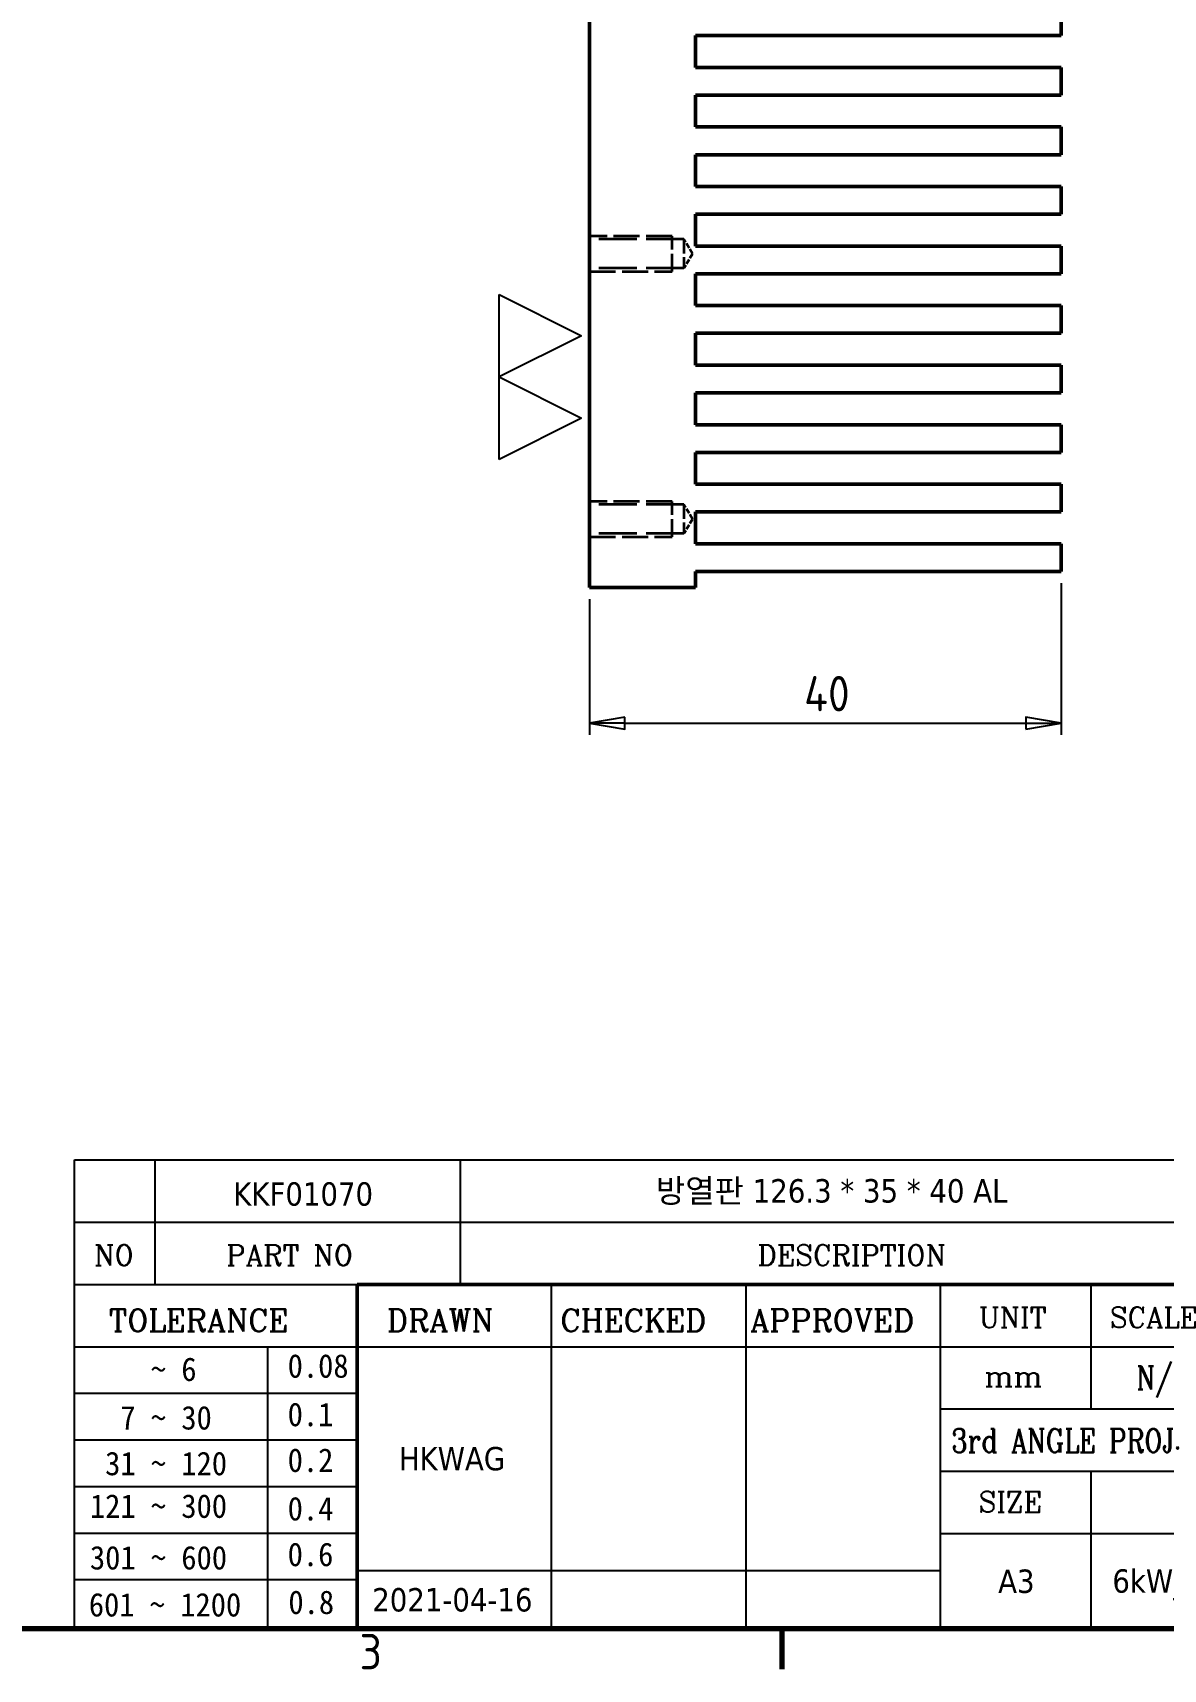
# Model space of a CAD drawing. Header units: millimetres. Extents: x 0 to 420, y 0 to 297.
# Drawn here: x 216.4 to 312.4, y 6.6 to 145.4 of the extents above; entities that cross this region are included whole.
import ezdxf
from ezdxf.enums import TextEntityAlignment as Align

# ---------------------------------------------------------------- set-up
doc = ezdxf.new("R2010")
doc.units = ezdxf.units.MM
doc.linetypes.add('DASHED', pattern=[0.2067, 0.1654, -0.0413])
doc.layers.get('0').update_dxf_attribs({"lineweight": 25})
for name, color, linetype, lineweight in [('가려진 것(ISO)', 5, 'DASHED', 35), ('가시적인 것(ISO)', 7, 'Continuous', 50), ('경계(ISO)', 7, 'Continuous', 70), ('스케치 형상(ISO)', 7, 'Continuous', 25), ('제목(ISO)', 5, 'Continuous', 50), ('치수(ISO)', 7, 'Continuous', 25)]:
    doc.layers.add(name, color=color, linetype=linetype, lineweight=lineweight)
doc.styles.add('HAN_291', font='')
doc.styles.add('ISO ProportionalPSTEK', font='isocp.shx')
doc.styles.add('RC_284', font='ROMANC.shx')
doc.styles.add('RC_287', font='ROMANC.shx')
doc.styles.add('텍스트 스타일333', font='ROMANC.shx', dxfattribs={"width": 0.800000011920929})
doc.styles.add('텍스트 스타일359', font='tahoma.ttf')
doc.styles.get('HAN_291').set_extended_font_data('GulimChe')
doc.dimstyles.new('PSTEK', dxfattribs={"dimtxt": 3, "dimasz": 3, "dimexe": 1, "dimexo": 1, "dimgap": 1, "dimtad": 1, "dimrnd": 1e-08, "dimdsep": 46, "dimtxsty": 'ISO ProportionalPSTEK', "dimblk": 'Filled-1', "dimcen": 0.09, "dimdle": 10, "dimclrd": 3, "dimclre": 3, "dimclrt": 1, "dimadec": 1, "dimazin": 2, "dimtfac": 1, "dimtmove": 0, "dimatfit": 3, "dimfxl": 0, "dimtolj": 1, "dimlwd": -1, "dimlwe": -1, "dimarcsym": 0})

# ---------------------------------------------------------------- blocks, each defined once
blk = doc.blocks.new('경계 Default Border')
at = {"layer": '경계(ISO)'}
blk.add_line((280, 10), (280, 6.599999666213989), dxfattribs=at)
at = {"layer": '경계(ISO)', "flags": 128}
blk.add_lwpolyline([(10, 10), (10, 287.0000076293945), (410, 287.0000076293945), (410, 10), (10, 10)], dxfattribs=at)
at = {"layer": '경계(ISO)', "color": 1, "insert": (244.1685395229535, 6.57139439638704), "char_height": 3.00000011920929, "attachment_point": 7, "style": 'ISO ProportionalPSTEK'}
blk.add_mtext('3', dxfattribs=at)
blk = doc.blocks.new('제목 블록 PSTEK')
at = {"color": 180}
for p, q in [((182.475792979055, 11.79100474011392), (182.4757929790549, 51.56524660363496)), ((182.4757929790549, 51.56524660363496), (372.4757929537551, 51.56524660363496)), ((189.2651435055721, 51.56524660363496), (189.2651435055722, 41.00524660363494)), ((215.2152739891528, 41.00524660363494), (215.2152739891528, 51.56524660363496)), ((182.475792979055, 46.2852466036349), (372.4757929537551, 46.28524660363492)), ((182.475792979055, 41.00524660363493), (206.451475290024, 41.00524660363493)), ((222.9401812389276, 11.79100474011392), (222.9401812389276, 41.00524660363494)), ((239.4288871878316, 11.79100474011392), (239.4288871878316, 41.00524660363494)), ((255.9175931367356, 11.79100474011392), (255.9175931367356, 41.00524660363494)), ((268.6918866058747, 41.00524660363494), (268.6918866058747, 30.44524660363498)), ((182.475792979055, 35.72524660363497), (206.451475290024, 35.72524660363497)), ((198.8621818849491, 12.02524660363491), (198.8621818849491, 35.72524660363497)), ((206.451475290024, 35.72524660363497), (372.4757929537551, 35.72524660363497)), ((182.475792979055, 31.77524660363492), (206.451475290024, 31.77524660363492)), ((255.917593136736, 30.44524660363498), (372.4757929537552, 30.44524660363501)), ((182.475792979055, 27.82524660363487), (206.451475290024, 27.82524660363487)), ((255.9175931367359, 25.16524660363502), (372.4757929537552, 25.165246603635)), ((268.6918866058744, 25.16524660363502), (268.6918866058744, 11.79100474011392)), ((182.475792979055, 23.87524660363505), (206.451475290024, 23.87524660363505)), ((182.475792979055, 19.92524660363478), (206.451475290024, 19.92524660363478)), ((255.9175931367359, 19.88524660363481), (310.0881549537553, 19.88524660363481)), ((206.451475290024, 16.74100474011396), (255.9175931367359, 16.74100474011396)), ((182.475792979055, 15.97524660363496), (206.451475290024, 15.97524660363496)), ((182.475792979055, 11.79100474011392), (372.4757929537551, 11.79100474011389))]:
    blk.add_line(p, q, dxfattribs=at)
at = {"color": 7, "linetype": 'Continuous', "lineweight": 25}
blk.add_line((182.4771903250938, 46.27967054998719), (231.7273669611342, 46.27967054998717), dxfattribs=at)
at = {"color": 7, "lineweight": 50}
for p, q in [((206.4514752900237, 11.79100474011392), (206.4514752900237, 41.00524660363494)), ((206.451475290024, 41.00524660363494), (372.4757929537551, 41.00524660363496))]:
    blk.add_line(p, q, dxfattribs=at)
at = {"color": 7}
for s, height, style, p in [('NO', 1.742399930953979, 'RC_284', (184.135398793432, 42.62317362549192)), ('PART NO', 1.742399930953979, 'RC_284', (195.3359407378685, 42.62317362549192)), ('DESCRIPTION', 1.742399930953979, 'RC_284', (240.4025565652523, 42.62317362549192)), (' TOLERANCE', 1.899999976158142, 'RC_287', (184.0872874387979, 37.00893196870329)), ('DRAWN', 1.899999976158142, 'RC_287', (208.9766620976279, 37.00893196870329)), ('CHECKED', 1.899999976158142, 'RC_287', (223.6856844514997, 37.00893196870329)), ('APPROVED', 1.899999976158142, 'RC_287', (239.7795453577791, 37.00893196870329)), ('UNIT', 1.742399930953979, 'RC_284', (259.1652673287452, 37.34317362549218)), ('SCALE', 1.742399930953979, 'RC_284', (270.2934779252897, 37.34317362549218)), ('    ~ 6', 2.000000029802322, 'HAN_291', (183.7721304966814, 32.8176515608431)), ('0.08', 2.000000029802322, 'HAN_291', (200.5467345600617, 33.09873600004101)), ('mm', 1.742399930953979, 'RC_284', (259.6505418159997, 32.3543089683787)), ('  7 ~ 30', 2.000000029802322, 'HAN_291', (183.7721304966814, 28.70538114822415)), ('0.1', 2.000000029802322, 'HAN_291', (200.5467345600617, 28.98646558742206)), (' 31 ~ 120', 2.000000029802322, 'HAN_291', (183.7721304966814, 24.82628181916237)), ('0.2', 2.000000029802322, 'HAN_291', (200.5467345600617, 25.10736625836028)), ('121 ~ 300', 2.000000029802322, 'HAN_291', (183.7721304966814, 21.21401206133254)), ('0.4', 2.000000029802322, 'HAN_291', (200.5467345600617, 20.99509650053045)), ('SIZE', 1.742399930953979, 'RC_284', (259.1652673287452, 21.69497768947366)), ('301 ~ 600', 2.000000029802322, 'HAN_291', (183.7721304966814, 16.83491273227077)), ('0.6', 2.000000029802322, 'HAN_291', (200.5467345600617, 17.11599717146868)), ('601 ~ 1200', 2.000000029802322, 'HAN_291', (183.6802025156883, 12.84759660881125)), ('0.8', 2.000000029802322, 'HAN_291', (200.6097246063884, 13.05732192299702))]:
    blk.add_text(s, height=height, dxfattribs=dict(at, style=style)).set_placement(p)
at = {"color": 7, "style": '텍스트 스타일333', "width": 0.7999999523162842}
blk.add_text('N/S', height=2.000000029802322, dxfattribs=at).set_placement((274.7838860285014, 33.08524660363496), align=Align.MIDDLE_CENTER)
blk.add_text('3rd ANGLE PROJ.', height=2.000000029802322, dxfattribs=at).set_placement((256.8430306642954, 26.76148381654429))
at = {"layer": '제목(ISO)', "color": 7, "style": '텍스트 스타일359'}
for tag, p in [('설명_001', (231.7880282644415, 47.95601838655308)), ('재질_001', (290.6415915397741, 47.93372118353429)), ('질량\\P3;_001', (350.3491844443128, 48.17078166006607)), ('부품_번호_001', (195.9357097096036, 47.6891830952914)), ("3._Q'TY_001", (312.7118730373913, 47.93039168245939)), ('1._MODEL_NAME_001', (332.1084007889927, 37.37372118353427)), ('제목_001', (337.2083229939283, 32.15490198853278)), ('부품_번호_001', (334.5949499628355, 26.81438708374928)), ('설계자_001', (209.9799229420091, 25.24293205220372)), ('프로젝트_001', (279.0626924124398, 18.26390820647343)), ('시트_크기_001', (260.8197823919067, 14.84660025177366)), ('프로젝트_002', (270.5071966424925, 14.86904493464845)), ('작성_날짜_001', (207.7211894128072, 13.27447932001324)), ('프로젝트_003', (286.7996442042874, 11.47418166282347))]:
    blk.add_attdef(tag, p, '', height=1.983050853013992, dxfattribs=at)
for tag, p in [('4._COLOR', (327.6805273250926, 48.92524660363493)), ('점검자', (231.1845342133799, 26.23312567187446)), ('엔지니어링_승인자', (247.673240162284, 26.23312567187446)), ('점검_날짜', (231.1845342133799, 14.26600474011394)), ('엔지니어링_승인_날짜', (247.673240162284, 14.26600474011394))]:
    blk.add_attdef(tag, text='', height=1.983050853013992, dxfattribs=at).set_placement(p, align=Align.MIDDLE_CENTER)
blk = doc.blocks.new('Filled-1')
at = {"color": 0}
for p, q in [((0, 0), (-1, 0.1666666666666667)), ((-1, 0.1666666666666667), (-1, -0.1666666666666667)), ((-1, 0), (0, 0)), ((-1, -0.1666666666666667), (0, 0))]:
    blk.add_line(p, q, dxfattribs=at)
at = {"color": 0, "flags": 128}
blk.add_lwpolyline([(-1, -0.1666666666666667), (0, 0), (-1, 0.1666666666666667), (-1, -0.1666666666666667)], dxfattribs=at)
at = {"color": 0}
blk.add_solid([(-1, -0.1666666666666667), (0, 0), (-1, 0.1666666666666667), (-1, -0.1666666666666667)], dxfattribs=at)
blk = doc.blocks.new('*D22')
at = {"layer": 'Defpoints', "color": 0, "transparency": 16777216}
for p in [(303.68200095089, 99.67945617220619), (263.68200095089, 98.32945617220619), (303.68200095089, 86.81977536341611)]:
    blk.add_point(p, dxfattribs=at)
at = {"layer": '치수(ISO)', "color": 3, "transparency": 16777216}
for p, q in [((303.68200095089, 98.67945617220619), (303.68200095089, 85.81977536341611)), ((263.68200095089, 97.32945617220619), (263.68200095089, 85.81977536341611)), ((266.68200095089, 86.81977536341611), (300.68200095089, 86.81977536341611))]:
    blk.add_line(p, q, dxfattribs=at)
at = {"layer": '치수(ISO)', "color": 3, "transparency": 16777216, "xscale": 3, "yscale": 3, "zscale": 3, "rotation": 180}
blk.add_blockref('Filled-1', (263.68200095089, 86.81977536341611), dxfattribs=at)
at = {"layer": '치수(ISO)', "color": 3, "transparency": 16777216, "xscale": 3, "yscale": 3, "zscale": 3}
blk.add_blockref('Filled-1', (303.68200095089, 86.81977536341611), dxfattribs=at)
at = {"layer": '치수(ISO)', "color": 1, "transparency": 16777216, "insert": (281.8808198485278, 90.81977536341611), "char_height": 3, "attachment_point": 1, "style": 'ISO ProportionalPSTEK'}
blk.add_mtext('\\A1;40', dxfattribs=at)
blk = doc.blocks.new('다듬질2')
at = {"layer": '스케치 형상(ISO)'}
for p, q in [((-7.000000000000006, 3.500000000000014), (0, 3.500000000000014)), ((-3.500000000000005, -3.499999999999979), (-7.000000000000006, 3.500000000000014)), ((0, 3.500000000000014), (-3.500000000000005, -3.499999999999979)), ((0, 3.500000000000014), (7.000000000000006, 3.500000000000014)), ((3.499999999999996, -3.499999999999979), (0, 3.500000000000014)), ((7.000000000000006, 3.500000000000014), (3.499999999999996, -3.499999999999979))]:
    blk.add_line(p, q, dxfattribs=at)

msp = doc.modelspace()

# ---------------------------------------------------------------- linework, layer by layer
at = {"layer": '가려진 것(ISO)', "ltscale": 13.33277606964111}
for p, q in [((270.6820009508856, 128.1294561722062), (263.6820009508856, 128.1294561722062)), ((263.6820009508856, 125.1294561722062), (270.6820009508856, 125.1294561722062)), ((270.6820009508856, 105.6294561722062), (263.6820009508856, 105.6294561722062)), ((263.6820009508856, 102.6294561722062), (270.6820009508856, 102.6294561722062))]:
    msp.add_line(p, q, dxfattribs=at)
at = {"layer": '가려진 것(ISO)', "ltscale": 19.35171699523926}
for p, q in [((271.6820009508856, 127.8589561722062), (263.6820009508856, 127.8589561722062)), ((271.6820009508856, 125.3999561722062), (263.6820009508856, 125.3999561722062)), ((271.6820009508856, 105.3589561722062), (263.6820009508856, 105.3589561722062)), ((271.6820009508856, 102.8999561722062), (263.6820009508856, 102.8999561722062))]:
    msp.add_line(p, q, dxfattribs=at)
at = {"layer": '가려진 것(ISO)', "ltscale": 8.975571632385254}
for p, q in [((270.6820009508856, 125.1294561722062), (270.6820009508856, 128.1294561722062)), ((270.6820009508856, 102.6294561722062), (270.6820009508856, 105.6294561722062))]:
    msp.add_line(p, q, dxfattribs=at)
at = {"layer": '가려진 것(ISO)', "ltscale": 7.356958389282227}
for p, q in [((271.6820009508856, 127.8589561722062), (271.6820009508856, 125.3999561722062)), ((271.6820009508856, 105.3589561722062), (271.6820009508856, 102.8999561722062))]:
    msp.add_line(p, q, dxfattribs=at)
at = {"layer": '가려진 것(ISO)', "ltscale": 2.731950521469116}
for p, q in [((272.42075908198, 126.6294561722062), (271.6820009508856, 127.8589561722062)), ((272.42075908198, 126.6294561722062), (271.6820009508856, 125.3999561722062)), ((272.42075908198, 104.1294561722062), (271.6820009508856, 105.3589561722062)), ((272.42075908198, 104.1294561722062), (271.6820009508856, 102.8999561722062))]:
    msp.add_line(p, q, dxfattribs=at)
at = {"layer": '가시적인 것(ISO)'}
for p, q in [((263.68200095089, 98.32945617220619), (263.68200095089, 224.6294561722062)), ((303.68200095089, 147.4794561722062), (303.68200095089, 145.1294561722062)), ((272.6820009508901, 142.4294561722062), (272.6820009508901, 145.1294561722062)), ((272.6820009508901, 145.1294561722062), (303.68200095089, 145.1294561722062)), ((303.68200095089, 142.4294561722062), (272.6820009508901, 142.4294561722062)), ((303.68200095089, 142.4294561722062), (303.68200095089, 140.0794561722062)), ((272.6820009508901, 137.3794561722062), (272.6820009508901, 140.0794561722062)), ((272.6820009508901, 140.0794561722062), (303.68200095089, 140.0794561722062)), ((303.68200095089, 137.3794561722062), (272.6820009508901, 137.3794561722062)), ((303.68200095089, 137.3794561722062), (303.68200095089, 135.0294561722062)), ((272.6820009508901, 132.3294561722062), (272.6820009508901, 135.0294561722062)), ((272.6820009508901, 135.0294561722062), (303.68200095089, 135.0294561722062)), ((303.68200095089, 132.3294561722062), (272.6820009508901, 132.3294561722062)), ((303.68200095089, 132.3294561722062), (303.68200095089, 129.9794561722061)), ((272.6820009508901, 127.2794561722062), (272.6820009508901, 129.9794561722061)), ((272.6820009508901, 129.9794561722061), (303.68200095089, 129.9794561722061)), ((303.68200095089, 127.2794561722062), (272.6820009508901, 127.2794561722062)), ((303.68200095089, 127.2794561722062), (303.68200095089, 124.9294561722062)), ((272.6820009508901, 122.2294561722062), (272.6820009508901, 124.9294561722062)), ((272.6820009508901, 124.9294561722062), (303.68200095089, 124.9294561722062)), ((303.68200095089, 122.2294561722062), (272.6820009508901, 122.2294561722062)), ((303.68200095089, 122.2294561722062), (303.68200095089, 119.8794561722062)), ((272.6820009508901, 117.1794561722062), (272.6820009508901, 119.8794561722062)), ((272.6820009508901, 119.8794561722062), (303.68200095089, 119.8794561722062)), ((303.68200095089, 117.1794561722062), (272.6820009508901, 117.1794561722062)), ((303.68200095089, 117.1794561722062), (303.68200095089, 114.8294561722062)), ((272.6820009508901, 112.1294561722062), (272.6820009508901, 114.8294561722062)), ((272.6820009508901, 114.8294561722062), (303.68200095089, 114.8294561722062)), ((303.68200095089, 112.1294561722062), (272.6820009508901, 112.1294561722062)), ((303.68200095089, 112.1294561722062), (303.68200095089, 109.7794561722062)), ((272.6820009508901, 107.0794561722062), (272.6820009508901, 109.7794561722062)), ((272.6820009508901, 109.7794561722062), (303.68200095089, 109.7794561722062)), ((303.68200095089, 107.0794561722062), (272.6820009508901, 107.0794561722062)), ((303.68200095089, 107.0794561722062), (303.68200095089, 104.7294561722062)), ((272.6820009508901, 102.0294561722062), (272.6820009508901, 104.7294561722062)), ((272.6820009508901, 104.7294561722062), (303.68200095089, 104.7294561722062)), ((303.68200095089, 102.0294561722062), (272.6820009508901, 102.0294561722062)), ((303.68200095089, 102.0294561722062), (303.68200095089, 99.67945617220619)), ((272.6820009508901, 98.32945617220619), (272.6820009508901, 99.67945617220619)), ((272.6820009508901, 99.67945617220619), (303.68200095089, 99.67945617220619)), ((272.6820009508901, 98.32945617220619), (263.68200095089, 98.32945617220619))]:
    msp.add_line(p, q, dxfattribs=at)

# ---------------------------------------------------------------- block references
msp.add_blockref('경계 Default Border', (0, 0))
at = {"rotation": 90}
msp.add_blockref('다듬질2', (259.5101044620046, 116.1778622729954), dxfattribs=at)
ref = msp.add_blockref('제목 블록 PSTEK', (37.52420704624484, -1.791004740113895))
ref.add_attrib('설계자_001', 'HKWAG', (247.5041299882539, 23.45192731208982), dxfattribs={"layer": '제목(ISO)', "color": 7, "height": 1.983050853013992, "style": '텍스트 스타일359'})
ref.add_attrib('시트_크기_001', 'A3', (298.3439894381515, 13.05559551165977), dxfattribs={"layer": '제목(ISO)', "color": 7, "height": 1.983050853013992, "style": '텍스트 스타일359'})
ref.add_attrib('작성_날짜_001', '2021-04-16', (245.2453964590521, 11.48347457989935), dxfattribs={"layer": '제목(ISO)', "color": 7, "height": 1.983050853013992, "style": '텍스트 스타일359'})
ref.add_attrib('설명_001', '방열판 126.3 * 35 * 40 AL', (269.3122353106863, 46.16501364643918), dxfattribs={"layer": '제목(ISO)', "color": 7, "height": 1.983050853013992, "style": '텍스트 스타일359'})
ref.add_attrib('부품_번호_001', 'KKF01070', (233.4599167558484, 45.89817835517751), dxfattribs={"layer": '제목(ISO)', "color": 7, "height": 1.983050853013992, "style": '텍스트 스타일359'})
ref.add_attrib('프로젝트_002', '6kW_30kV_200mA_1대_NWL퍼', (308.0314036887373, 13.07804019453456), dxfattribs={"layer": '제목(ISO)', "color": 7, "height": 1.983050853013992, "style": '텍스트 스타일359'})

# ---------------------------------------------------------------- dimensions: what is measured, and where the dimension line sits
at = {"layer": '치수(ISO)', "color": 3}
dim = msp.add_linear_dim(base=(303.68200095089, 86.81977536341611), p1=(263.68200095089, 98.32945617220619), p2=(303.68200095089, 99.67945617220619), dimstyle='PSTEK', override={"dimdec": 2, "dimtp": 0, "dimtm": -0, "dimtdec": 2, "dimtofl": 0, "dimatfit": 1}, dxfattribs=at)
dim.commit()
dim.dimension.update_dxf_attribs({"geometry": '*D22', "text_midpoint": (283.68200095089, 86.81977536341611), "dimtype": 160})

doc.saveas('drawing.dxf')
